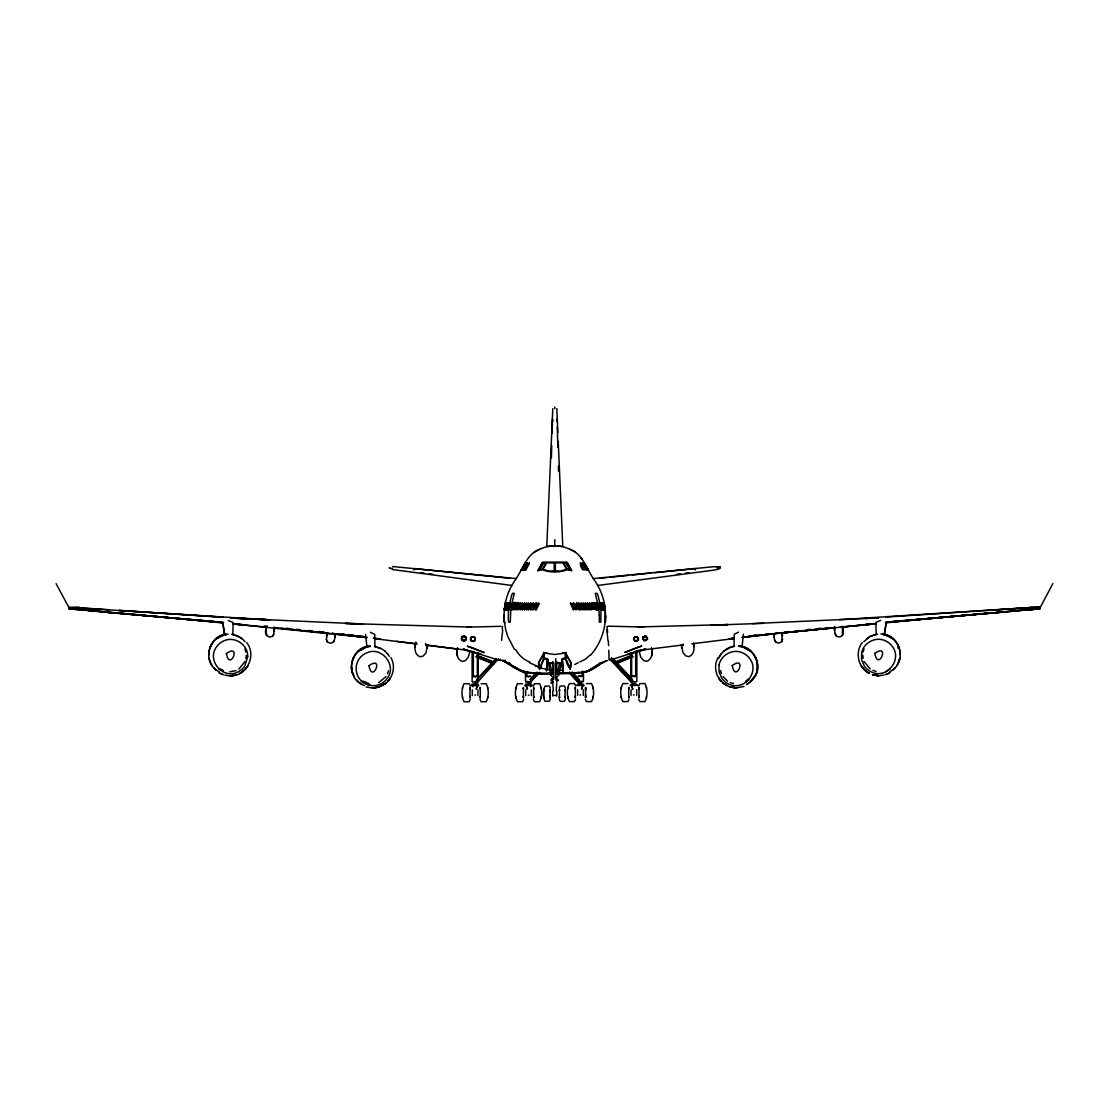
<?xml version="1.0" encoding="UTF-8"?>
<svg xmlns="http://www.w3.org/2000/svg" width="1109" height="1109" viewBox="0 0 1109 1109"><rect width="100%" height="100%" fill="white"/><g stroke="black" fill="none" stroke-linecap="round" stroke-linejoin="round"><path stroke-width="1.5" d="M327.723 632.657L326.351 639.311L327.044 641.709L329.997 643.206C335.084 643.483 335.07 637.328 335.029 633.752M505.371 609.992L506.425 602.88L505.51 609.992L504.858 607.51L505.69 602.88L504.359 609.714M273.868 627.237L273.798 634.071L272.648 636.261L269.432 637.12C261.253 633.087 268.683 624.7 266.59 626.654M546.238 670.723L547.985 659.508L546.682 670.737M232.835 634.071L233.14 622.537L228.232 620.472M504.429 608.841L504.345 609.992L504.443 608.231M734.047 645.701L734.283 634.223L738.58 632.144M504.027 615.19L504.165 621.414M605.514 617.103L603.864 602.88L604.904 609.992L605.126 609.132M501.587 640.337L502.71 629.87M274.422 630.855L274.422 627.472M605.528 616.507L605.389 622.149L605.445 619.889M551.395 457.781L551.741 445.707M552.102 433.453L552.518 419.091L552.85 421.018M462.522 688.647L462.578 687.386M487.669 698.06L487.71 696.799M515.935 688.647L515.99 687.386M541.081 698.06L541.123 696.799M543.812 689.188L543.812 698.185M567.877 688.495L567.919 687.233M593.01 697.921L593.065 696.66M621.29 688.495L621.331 687.233M646.422 697.921L646.478 696.66M546.779 546.321L552.781 408.625M605.181 621.317C606.609 607.288 603.005 592.802 595.048 581.13M469.994 687.927L469.939 689.063L469.994 688.01M480.252 697.561L480.308 696.424L480.252 697.478M523.406 687.927L523.351 689.063L523.406 688.01M533.665 697.561L533.72 696.424L533.665 697.478M559.435 697.755L559.477 696.799L559.435 697.686M575.335 687.788L575.28 688.925L575.335 687.871M585.594 697.409L585.594 687.788M628.748 687.788L628.692 688.925L628.748 687.871M639.006 697.409L639.061 696.272L639.006 697.325M265.813 633.211L265.994 629.427L266.493 635.609M550.009 690.63L550.05 689.715L550.05 697.755M565.146 697.686L565.188 696.757M585.594 697.325L585.649 696.23M743.46 634.223L742.157 645.729M774.013 636.816L774.04 633.447C773.888 637.051 773.86 643.331 779.003 643.068L781.956 641.557L781.956 632.74M841.828 626.377L842.41 626.502C843.228 629.995 844.684 636.15 839.568 636.968C834.356 637.245 834.523 630.993 834.578 627.334L835.132 627.098M507.146 608.009L507.506 609.992L508.574 602.88L506.661 609.992L507.825 602.88L507.686 604.045M605.14 622.149L605.542 615.315M639.408 652.314L640.794 657.263L643.608 660.479L646.686 661.311C652.355 659.564 652.563 652.439 651.51 647.601M651.69 655.96L652.009 650.844M693.513 643.151C694.65 647.975 694.331 654.906 688.772 656.667L685.722 655.835L682.978 652.674L681.397 644.606L681.647 648.058M427.353 648.211L427.589 644.842L426.022 652.827L423.278 655.987L420.228 656.819C414.669 655.059 414.35 648.127 415.487 643.303M208.852 654.864L209.047 652.48M352.801 674.022C347.741 661.851 357.126 646.963 370.323 646.325L365.984 647.143L358.651 651.108L365.984 647.143M414.073 569.984L414.198 568.557L509.835 578.274M502.155 629.191L502.543 626.349M245.879 658.566L246.212 655.336M469.592 652.466L468.206 657.401L465.392 660.631L462.314 661.463C456.672 659.689 456.381 652.647 457.49 647.753M505.08 609.992L506.217 602.88L505.385 602.88L504.526 609.992L505.898 602.88L505.718 604.045M609.091 660.035L608.772 650.304M752.651 679.623C764.046 668.089 755.049 646.395 738.913 645.923M895.24 667.493L892.606 670.03C906.649 660.16 900.078 635.54 882.944 634.071M569.915 669.101L570.747 662.988L565.562 653.132L571.163 662.863C571.731 677.363 563.427 658.011 565.562 653.132M505.302 604.045L505.441 602.88M505.967 604.045L506.12 602.88M781.956 641.557L782.649 639.158M683.213 645.286L683.394 644.121M556.718 421.018L557.037 419.091M886.216 622.385L884.441 633.918L886.216 622.385L1001.94 612.21L886.978 622.094L1039.909 608.702L1004.491 612.043M504.831 608.009L505.759 602.88M414.96 646.727L415.875 642.028L414.988 646.492M389.356 567.974C388.94 566.699 390.146 569.208 392.406 568.238M327.127 632.768L326.42 636.081M557.12 674.383L559.421 663.972M558.7 674.757L561.002 664.333M604.516 608.467L603.435 602.88L604.613 609.992L603.837 604.045M604.876 608.176L604.003 602.88L605.209 609.714M209.157 651.288C210.433 642.735 217.697 635.526 226.291 634.473L219.36 636.732L216.075 638.978L223.408 635.013M70.505 607.69C65.32 609.354 77.769 605.777 80.264 607.774L108.987 609.728M842.507 635.457L842.41 626.502L843.187 633.073M539.237 668.977L538.392 662.863L544.006 653.132L544.006 658.982L539.653 669.101L544.228 656.514L543.59 652.355M547.194 660.687L547.527 659.481M547.985 659.508L547.194 663.265L547.194 658.496L543.59 658.205L544.006 658.982M756.199 673.884L757.419 670.183M898.789 661.754L899.759 658.289M899.995 658.053L897.153 664.943M863.121 651.967L864.036 648.862M387.554 673.759L388.469 670.682M606.997 626.349L607.649 632.477M477.688 684.738L476.205 689.174L478.187 684.225M581.587 689.036L583.071 684.586M470.258 699.405L469.149 701.72L464.047 701.72C461.261 696.41 461.302 689.049 464.047 683.726L469.149 683.726L470.258 686.083M481.098 683.726L486.186 683.726C488.944 689.049 488.972 696.41 486.186 701.72L481.098 701.72L479.989 699.405M550.272 699.308L549.343 701.262L545.046 701.262C542.703 696.785 542.731 690.588 545.046 686.097L549.343 686.097L550.272 688.079M533.401 686.083L534.51 683.726L539.598 683.726C542.356 689.049 542.384 696.41 539.598 701.72L534.51 701.72L533.401 699.405M575.599 699.266L574.49 701.581L569.402 701.581C566.616 696.258 566.644 688.911 569.402 683.574L574.49 683.574L575.599 685.93M638.742 685.93L639.851 683.574L644.953 683.574C647.698 688.911 647.739 696.258 644.953 701.581L639.851 701.581L638.742 699.266M524.751 569.014L524.321 570.165L527.718 563.053L523.864 570.165L527.052 563.053L526.609 564.204M530.615 686.721L531.599 684.225M581.587 689.063L583.071 685.334M70.172 607.871L69.118 608.869L69.617 607.372M834.578 627.334L834.578 630.702M211.403 644.634L210.003 647.822L213.316 641.82M718.48 658.677C721.1 652.078 727.49 647.088 734.532 646.187M718.105 657.443C713.808 664.943 715.18 674.896 721.072 681.162L718.646 677.904C722.306 683.92 728.987 687.635 736.002 687.871L729.819 686.776L736.334 687.954L743.987 686.416M559.213 688.079L560.142 686.097L562.318 685.93L564.439 686.097L565.41 688.079M539.653 669.101L538.808 662.988L544.006 653.132M968.06 614.996L885.342 622.523L1039.882 608.605L1038.495 607.538M523.67 699.405L522.561 701.72L517.459 701.72C514.673 696.41 514.715 689.049 517.459 683.726L522.561 683.726M629.011 699.266L627.902 701.581L622.814 701.581C620.028 696.258 620.056 688.911 622.814 683.574L627.902 683.574M272.648 636.261L273.798 634.071M565.41 699.308L564.439 701.262L562.318 701.47L560.142 701.262L559.213 699.308M333.185 642.347L334.377 640.129M543.521 562.859L539.833 569.776L538.198 570.303L542.398 562.831L546.016 562.859L542.315 569.18L540.041 569.693M756.435 673.648L750.017 682.16L752.415 679.886M541.719 566.075L543.41 562.831M244.964 661.629L238.879 669.06M521.757 569.014C519.275 574.504 527.815 558.964 524.723 564.204L525.319 563.053M862.261 642.499C854.734 652.369 858.144 668.006 869.414 673.413L865.602 670.862L868.915 673.135M1052.898 583.5L1039.743 608.397M521.965 569.014L521.313 570.165L525.139 563.677M521.507 570.165L523.365 566.976M515.033 580.27C522.699 569.998 526.484 553.696 539.931 549.191L533.72 552.518M514.521 581.13C506.383 593.024 502.862 607.843 504.429 622.149M521.369 570.165L522.27 569.028C521.022 573.492 528.3 559.795 524.89 564.162M475.983 656.958L493.463 664.083L494.517 662.447L477.036 655.336M493.463 664.083L494.517 662.447L476.787 655.738M719.644 656.306L721.543 653.506M246.739 642.652C256.914 655.391 246.836 676.254 230.422 675.894L236.591 674.799L230.09 675.977L224.975 675.09M590.667 655.045C598.638 646.145 603.864 634.071 604.987 622.662M386.015 676.629L378.613 682.687M476.551 679.498L496 658.663M475.913 681.203L496.513 659.134M498.565 658.774L477.286 682.492M529.963 679.498L536.825 672.151M530.476 679.969L537.338 672.608M539.39 672.262L530.227 682.063L539.847 672.692M226.056 634.223C208.922 635.693 202.351 660.299 216.394 670.183L213.76 667.646M370.087 646.062C348.794 646.616 344.455 679.193 364.584 685.556M863.883 641.64L870.191 636.289L877.122 634.057M242.926 671.486L245.671 668.727M583.043 671.957L588.602 671.097L601.078 662.669C589.974 675.492 571.579 673.523 556.413 673.399M590.085 655.045L585.372 659.245L579.813 661.962M745.844 681.037L748.367 678.999M601.078 662.669L585.912 672.109L558.09 673.62M602.437 662.641L606.609 660.604L585.815 672.109L597.709 665.927L600.815 662.641L597.294 665.927L590.584 669.476M724.08 650.928L730.041 647.531M747.009 684.17L749.171 682.659M866.67 638.798L869.913 636.524L876.886 634.306M889.584 672.04L892.842 669.767M746.773 684.405L748.935 682.908M240.085 673.288L243.398 671.014L239.586 673.551M215.839 638.715L223.145 634.778M358.415 650.844L365.72 646.907M378.474 687.192L385.987 683.13L378.474 687.192L372.998 688.024L379.181 686.928L372.666 688.107L366.164 686.928M746.634 681.55L748.991 679.969M885.675 671.777L890.388 668.63M382.161 685.681C392.17 680.774 396.606 667.299 390.895 657.582M775.843 633.073L776.674 632.629M574.67 664.541L578.343 662.641M885.412 674.646L888.933 673.177M886.562 674.3L889.972 672.692M880.768 620.319L875.86 622.385L876.165 633.918M614.733 662.738L632.213 655.585M615.245 663.501L614.483 662.309L631.964 655.183M616.84 662.849L632.726 656.376M633.017 656.819L615.537 663.931L614.483 662.309M472.559 685.32L471.477 685.75L472.559 684.308L477.716 684.308L478.811 685.75L477.716 685.32M525.971 685.32L524.89 685.75L525.971 684.308L531.128 684.308L532.223 685.75L531.128 685.32M577.872 685.168L576.777 685.598L577.872 684.156L583.029 684.156L584.11 685.598L583.029 685.168M631.284 685.168L630.189 685.598L631.284 684.156L636.441 684.156L637.523 685.598L636.441 685.168M601.993 662.641L607.261 660.604M717.287 569.416L720.24 568.113L720.088 567.17L713.849 566.671L593.232 578.593M540.277 549.038C549.412 544.769 560.142 544.782 569.291 549.038M610.102 660.035L645.743 648.89L627.874 654.033L645.674 649.624L683.296 644.884M236.037 670.571L229.702 671.846M565.562 658.982L565.978 652.355M473.349 651.302L473.349 676.435L474.319 676.143M526.761 671.402L526.761 676.435L527.745 676.143M476.565 683.546L474.111 683.546M529.977 683.546L527.524 683.546M581.476 683.394L579.023 683.394M634.889 683.394L632.435 683.394M579.245 675.991L578.233 676.282L582.239 676.282L582.239 671.25M631.645 652.827L631.645 676.282L632.657 675.991M528.064 676.615L529.437 676.615M579.563 676.462L580.936 676.462M632.976 676.462L635 676.642M635.651 651.149L635.651 676.282L631.645 676.282M477.355 652.979L477.355 676.435L473.349 676.435M562.402 653.173L564.786 652.619M551.561 674.577L550.757 674.757L548.525 664.305M731.385 646.963L734.297 646.436M884.025 674.951L878.91 675.838L872.409 674.646L878.578 675.741L873.116 674.91M223.644 634.875L228.121 634.112M1035.654 608.841L1039.909 608.702L1030.635 609.756L1039.854 608.397M579.355 672.498L574.725 673.205L578.884 672.581M582.433 672.026L588.602 671.097M640.531 650.331L637.162 650.817L640.572 650.331M733.95 638.396L728.987 639.075L734.116 638.465M734.075 638.562L691.891 643.816M742.323 637.467L774.955 633.655L742.157 637.356L771.407 633.793M597.446 585.497L714.21 570.095L718.757 568.862L720.088 567.17M753.926 635.928L742.198 637.384L753.746 635.901M676.961 574.226L680.358 573.797M685.473 573.159L688.883 572.729M718.549 567.503L720.088 567.323L718.493 566.824M753.566 635.194L756.657 634.861M781.706 633.045L834.925 627.486L829.782 627.971M599.733 578.274L606.554 577.581M609.978 577.234L628.761 575.321M632.172 574.975L650.969 573.076M654.379 572.729L695.371 568.557L695.482 569.984M784.978 631.922L788.402 631.576M795.278 630.882L798.716 630.536M807.297 629.662L810.734 629.316M817.61 628.609L821.034 628.262M781.706 632.768L804.025 630.55M807.463 630.203L826.344 628.318M874.294 623.826L764.725 634.667L835.022 627.749L778.393 633.308M874.239 623.84L840.165 627.237L876.055 623.826M886.84 622.717L990.462 612.958L983.572 613.582M971.512 614.677L980.12 613.901M565.978 658.205L562.374 658.496C564.703 690.782 560.35 653.714 562.374 660.687M562.374 659.148L565.978 658.857L570.317 668.977M586.439 683.574L591.541 683.574C594.285 688.911 594.327 696.258 591.541 701.581L586.439 701.581L585.33 699.266M1039.854 608.702L1039.383 607.302L1028.736 607.635L839.194 619.695M1021.846 609.645L1025.173 609.395M556.427 670.709L561.39 670.363M885.925 617.061L1031.453 607.51L1039.383 607.219L1039.826 608.633M989.907 610.297L1031.453 607.538M561.916 663.293L556.288 663.501M561.584 659.508L563.317 670.723M752.623 623.577L878.578 617.893L865.394 618.462M556.288 662.849L562.374 662.614M714.348 625.074L710.98 625.199L763.505 623.341M717.731 624.949L727.837 624.575L637.55 626.973L643.872 627.029L608.065 626.169M1028.736 607.635L1039.383 607.219M466.834 627.139L500.935 626.322M558.035 673.399L575.973 673.177M547.721 546.474L554.763 545.642L561.833 546.474M584.443 564.204L583.889 563.053L584.887 564.01M583.986 564.204L583.431 563.053L588.477 570.165L588.061 569.361M505.316 622.662L504.484 622.662L505.759 629.87L507.894 636.816L514.521 649.514M507.09 662.641L502.918 660.604C516.822 670.141 532.431 676.421 549.842 673.357C535.605 673.565 518.707 674.632 508.449 662.669L510.584 664.277M577.429 681.411L578.33 681.411M580.464 681.411L582.558 681.411M631.742 681.411L630.841 681.411L630.841 653.062M477.258 681.564L478.159 681.564L478.159 653.215M526.442 681.564L528.536 681.564M530.67 681.564L531.571 681.564M577.872 681.772L583.029 681.772M631.284 681.772L636.441 681.772M472.559 681.924L477.716 681.924M525.971 681.924L531.128 681.924M578.191 685.459L582.71 685.459M631.603 685.459L635.471 685.459M473.529 685.598L477.397 685.598M526.29 685.598L530.809 685.598M579.924 694.913L580.686 694.913M633.336 694.913L634.098 694.913M474.902 695.066L475.664 695.066M528.314 695.066L529.076 695.066M553.336 695.44L556.191 695.44M363.003 623.868L345.495 623.48L471.45 627.126M533.568 673.177L551.45 673.62M80.264 607.774L69.617 607.455L269.834 619.876L230.422 618.046L356.377 623.715M392.641 566.547L516.337 578.593M547.194 662.614L553.252 662.849M547.194 663.265L553.252 663.501M505.33 660.493L498.898 660.188L463.257 649.042L481.126 654.185L463.326 649.777L425.662 645.036M553.114 670.709L541.663 668.256L529.395 662.641M82.177 609.423L85.49 609.673M222.16 622.856L118.538 613.097L223.658 622.662L69.118 608.578M543.59 658.857L547.194 659.148M84.381 610.283L69.118 608.758M87.75 610.574L109.694 612.459M222.784 622.537L224.503 634.071L222.784 622.537L107.06 612.362L222.022 622.246L69.146 608.841M232.945 623.979L366.802 637.536L356.876 636.095M277.513 627.944L274.075 627.611L330.718 633.558M280.937 628.29L299.818 630.175M303.256 630.522L327.294 632.92M335.875 633.78L355.227 635.873M233.056 623.826L267.13 627.223M286.247 628.235L289.685 628.595M296.547 629.288L299.985 629.635M308.565 630.508L312.003 630.855M318.879 631.548L324.022 632.075M341.198 633.807L344.636 634.154M263.942 625.961L267.366 626.322M334.156 633.918L366.843 637.495M350.804 634.833L353.882 635.18M355.254 636.053L366.843 637.412M344.275 634.805L366.649 637.564M396.565 641.376L417.109 643.955L374.925 638.715M360.383 635.956L363.697 636.372M420.685 572.729L424.095 573.159M429.197 573.797L432.607 574.226M427.422 645.258L458.267 649.125M379.832 639.241L375.05 638.548M512.122 585.497L392.309 569.513M355.102 636.081L366.677 637.62M718.521 566.851L716.927 566.616L720.115 567.295M530.657 672.581L534.801 673.205L520.939 671.097L512.705 665.899C542.024 681.841 512.164 667.646 508.712 662.641L512.233 665.927L518.957 669.476M520.939 671.097L526.498 671.957M73.346 608.993L69.354 608.342L56.102 583.653M880.879 633.974L885.356 634.722M374.703 646.589L381.662 648.807L384.92 651.08M232.114 634.459L239.087 636.677L242.33 638.95M885.62 634.875L892.897 638.839L889.64 636.58L882.695 634.32C891.289 635.346 898.595 642.582 899.843 651.135M743.044 646.991L750.322 650.955L743.016 646.991L738.663 646.173C750.488 646.824 759.693 658.885 757.184 670.446L757.267 663.237M374.468 646.325L380.054 648.003M231.878 634.209L234.789 634.75M367.287 684.336L370.073 684.891M569.527 569.693L567.254 569.18L563.552 562.859L567.156 562.831L571.357 570.303L569.735 569.776L566.158 562.831L567.697 566.103M544.782 652.619L547.167 653.173M543.59 652.993L554.763 654.476L565.978 652.993L565.978 658.857M526.761 676.435L530.767 676.435L529.755 676.143M476.024 676.615L474 676.795M476.343 676.143L477.355 676.435M369.089 683.643L363.156 681.189M634.681 675.991L635.651 676.282M581.255 675.991L582.239 676.282M872.963 670.418L876.068 671.361M730.387 682.548L733.493 683.491M219.028 672.844L223.588 674.799M835.202 633.918L836.352 636.109M535.37 665.899L541.663 668.228M502.266 660.604L507.534 662.641M476.274 656.528L492.16 663.002M885.855 634.639L893.161 638.562M743.28 646.755L750.585 650.692M236.134 635.318L242.095 638.687L245.117 641.792M529.714 661.962C523.614 659.772 518.749 655.128 515.643 649.514M220.067 673.315L222.438 674.438M370.42 632.296L374.717 634.362L374.953 645.84M332.326 632.768L333.157 633.211M220.566 669.06L223.408 670.598M1038.828 607.718L1039.563 607.954M774.623 639.99L775.815 642.208M726.839 685.528L723.013 682.992L726.326 685.265M361.077 680.746C365.915 685.431 373.456 687.178 379.708 684.405A16.857 16.787 -27.9 0 0 387.401 678.112C397.147 665.095 381.33 645.826 366.663 652.882A16.857 16.787 -27.9 0 0 358.983 659.176C353.965 666.495 355.726 677.862 363.544 682.479M218.612 668.782L220.968 670.349M359.829 682.797L361.991 684.322M216.158 669.919L219.416 672.193M508.449 662.669L510.57 664.277M870.121 668.907L864.036 661.491M727.546 681.037L722.985 676.476M575.28 551.908L569.624 549.191C583.084 553.724 586.855 569.971 594.535 580.27M356.585 679.997L358.983 682.312M863.329 668.588L861.222 665.774L866.074 671.333M384.684 650.817L387.693 653.922M581.019 557.993L581.851 558.894M613 658.51L632.449 679.36M611.35 657.762L633.087 681.051M611.586 659.841L632.185 681.91M631.714 682.354L609.978 659.051L631.673 682.354M572.175 671.999L579.037 679.36M571.662 672.47L579.674 681.051M569.61 672.109L578.773 681.91M569.153 672.539L578.302 682.354L569.125 672.539M387.457 653.645L389.356 656.459M588.422 570.165L584.193 563.053L588.214 570.165L586.065 565.978M584.027 563.053L587.839 570.165M584.263 563.053L584.914 564.204M587.368 569.014L588.02 570.165M587.285 569.014L588.075 570.165M354.423 677.225L351.581 670.335M209.975 661.671L211.847 665.095M586.827 569.014L587.382 570.165L582.96 563.053L586.467 570.165L585.302 567.032M631.312 685.334L632.795 689.063M525.43 684.225L527.413 689.216L525.929 684.738M472.018 684.225L473.002 686.721M631.312 684.586L632.795 689.036M897.749 646.727L898.262 648.46M720.531 670.543L721.446 673.62M326.351 639.311L327.044 641.709M562.54 666.966L562.873 670.737M244.964 649.001L245.879 652.106M209.005 658.205L210.211 661.907M782.58 635.928L781.873 632.629M550.119 663.972L552.337 674.411M694.012 646.339L693.416 643.372L694.04 646.589M366.843 645.868L365.54 634.362M603.74 605.362L604.225 607.982M603.448 608.009L602.159 602.88L603.019 608.009M425.787 645.424L425.579 643.483M606.817 629.87L607.94 640.337M603.157 604.045L603.019 602.88L604.183 609.992L602.589 602.88L602.728 604.045M562.027 659.481L562.984 666.939M500.353 659.273L500.436 660.035M351.442 666.994L351.816 670.571M862.788 655.183L863.121 658.413M899.954 652.328L900.148 654.712L899.954 652.314M608.3 641.168L608.619 645.604M504.928 608.841L504.997 609.992M456.991 650.983L457.31 656.112M603.698 608.009L603.753 609.992L603.268 608.009M605.126 608.841L605.181 609.992M504.304 619.889L504.373 621.317M334.987 636.968L334.96 633.599M639.006 687.871L639.061 688.966L639.006 687.788M628.748 697.325L628.692 696.23L628.748 697.409M585.594 687.871L585.649 688.966M575.335 697.325L575.28 696.23L575.335 697.409M565.146 689.715L565.188 690.63M559.477 690.63L559.435 689.715L559.477 690.602M550.009 696.757L550.05 697.686M533.665 688.01L533.72 689.105L533.665 687.927M523.406 697.478L523.351 696.383L523.406 697.561M480.252 688.01L480.308 689.105L480.252 687.927M469.994 697.478L469.939 696.383L469.994 697.561M556.801 408.625L557.855 432.621M558.229 441.34L562.776 546.321M646.422 687.233L646.478 688.495M621.29 696.66L621.331 697.921M593.01 687.233L593.065 688.495M567.877 696.66L567.919 697.921M541.081 687.386L541.123 688.647M515.935 696.799L515.99 698.06M487.669 687.386L487.71 688.647M462.522 696.799L462.578 698.06M557.273 427.062L557.855 447.343M558.409 466.085L558.548 471.186M504.151 620.901L504.165 622.149M603.324 608.841L603.199 609.992L601.854 602.88L602.769 609.992L602.894 608.841M639.006 687.358L639.006 697.797M636.871 651.399L636.871 681.411M636.718 689.715L636.718 695.44M631.035 689.715L631.035 695.44M628.748 687.358L628.748 697.797M585.594 687.358L585.594 690.644M585.594 694.553L585.594 697.797M583.459 671.402L583.459 681.411M583.306 689.715L583.306 695.44M577.623 689.715L577.623 695.44M575.335 687.358L575.335 697.797M565.063 689.285L565.063 698.074M559.435 689.285L559.435 698.074M556.773 691.267L556.773 696.092M556.732 661.477L556.732 673.08L559.255 674.383L556.732 677.363L556.732 678.86L558.562 680.274L556.136 680.552L557.453 680.274L556.732 682.09M556.732 683.532L556.191 690.81M555.72 658.496L555.72 679.221M554.763 407.031L554.763 408.625M554.763 539.723L554.763 545.878M553.807 662.725L553.807 679.221M553.336 690.81L552.809 683.532L551.118 683.255L551.062 682.368L553.391 682.09L552.254 682.368L552.809 680.552L550.979 680.274L551.201 679.304L553.391 678.86L552.088 679.304L552.809 677.363L550.286 674.383L552.809 673.08L552.809 661.477M552.712 691.267L552.712 696.092M550.05 689.285L550.05 692.058M550.05 695.343L550.05 698.074M533.665 687.511L533.665 697.935M531.377 689.867L531.377 695.579M525.694 689.867L525.694 695.579M525.541 671.555L525.541 681.564M523.406 687.511L523.406 697.935M480.252 687.511L480.252 697.935M477.965 689.867L477.965 695.579M472.282 689.867L472.282 695.579M472.129 651.538L472.129 681.564M469.994 687.511L469.994 697.935M505.815 608.841L505.94 609.992L506.979 602.88L505.815 608.841M506.245 608.841L506.356 609.992L507.409 602.88L506.245 608.841M593.412 608.841C593.065 613.18 589.239 593.01 593.412 608.841M594.493 609.312C592.844 609.784 591.222 594.216 594.493 609.312M554.237 562.859L554.14 570.691L549.302 571.19L542.911 569.305L546.695 562.859L554.237 562.859M519.594 608.841L520.19 609.992L522.367 602.88L519.594 608.841M521.674 608.841L522.297 609.992L524.363 602.88L521.674 608.841M523.767 608.841L524.391 609.992L526.359 602.88L523.767 608.841M525.86 608.841L526.47 609.992L528.577 602.88L527.205 604.045L525.86 608.841M527.939 608.841L528.563 609.992L531.045 602.88L529.437 604.045L527.939 608.841M530.033 608.841L530.795 609.992L533.54 602.88L531.904 604.045L530.033 608.841M594.715 602.88L596.711 609.992L594.715 602.88M596.004 602.88L597.848 609.992L596.004 602.88M599.304 615.315L599.304 622.149L600.87 622.149L600.939 608.009L598.07 595.602L597.016 593.343L595.27 593.343L598.694 608.009L599.304 615.315M510.292 602.88L508.823 609.992L510.292 602.88M508.49 609.118L508.31 619.889L508.698 622.149L510.265 622.149L510.875 608.009L514.271 593.343L512.524 593.343L511.526 595.602L508.49 609.118M520.273 602.88L517.695 609.992L518.984 604.045L520.273 602.88M595.658 608.841C595.214 613.887 591.61 592.261 595.658 608.841M600.745 608.841C599.761 612.376 597.682 593.204 600.745 608.841M602.464 608.896L602.035 609.992L600.953 602.88L602.464 608.896M539.168 603.67L536.285 609.992L535.453 609.992L537.408 604.045L538.392 602.88L539.168 603.67M247.723 656.486L244.826 665.982A16.857 16.787 -27.9 0 1 237.132 672.29C222.493 679.346 206.662 660.091 216.394 647.06A16.857 16.787 -27.9 0 1 224.087 640.752C234.734 635.859 248.097 644.8 247.723 656.486M719.02 665.15L719.02 671.804L721.599 677.959A16.857 16.787 27.9 0 0 729.292 684.267C743.931 691.323 759.762 672.068 750.017 659.037A16.857 16.787 27.9 0 0 742.337 652.73C732.855 648.446 720.808 654.934 719.02 665.15M861.61 653.035L861.61 659.689L864.174 665.83A16.857 16.787 27.9 0 0 871.868 672.137C886.507 679.207 902.338 659.938 892.606 646.907A16.857 16.787 27.9 0 0 884.913 640.6C875.431 636.33 863.384 642.804 861.61 653.035M574.24 608.841L573.284 609.992L570.276 602.88L572.161 604.045L574.24 608.841M576.943 608.841L575.987 609.992L573.201 602.88L575.017 604.045L576.943 608.841M511.679 608.009C511.623 616.535 514.867 591.998 511.679 608.009M512.815 607.995C512.649 616.327 516.253 592.137 512.815 607.995M513.952 607.995C513.675 616.174 517.681 592.123 513.952 607.995M515.089 607.995C514.631 615.994 519.275 592.275 515.089 607.995M516.226 607.995C515.657 615.966 520.814 592.275 516.226 607.995M581.49 608.841L580.866 609.992L578.524 602.88L580.118 604.045L581.49 608.841M583.584 608.841L582.807 609.992L580.977 602.88L582.405 604.045L583.584 608.841M585.663 608.841L584.887 609.992L583.251 602.88L584.485 604.045L585.663 608.841M587.756 608.841L586.966 609.992L585.33 602.88L586.578 604.045L587.756 608.841M589.849 608.841L589.059 609.992L587.368 602.88L588.616 604.045L589.849 608.841M591.929 608.841L591.152 609.992L589.364 602.88L591.929 608.841M536.368 602.88L534.191 608.841L532.75 609.992L534.538 604.045L536.368 602.88M638.313 638.742L637.453 640.877L635.069 641.016L633.738 639.006L634.792 636.913L637.19 636.76L638.521 638.715L636.275 641.085A2.218 2.218 0 0 1 634.14 637.911L635.984 636.705L638.313 638.742M647.309 638.188L645.272 640.517A2.218 2.218 0 0 1 643.137 637.356L644.967 636.136L647.309 638.188M226.388 653.534C229.785 672.248 241.942 642.582 226.388 653.534M368.978 665.663C372.374 684.364 384.518 654.698 368.978 665.663M732.245 665.511C735.641 684.225 747.785 654.56 732.245 665.511M874.835 653.381C878.231 672.096 890.361 642.43 874.835 653.381M633.696 637.703L634.916 641.265L638.548 640.045L637.342 636.497L633.696 637.703M642.693 637.148L643.899 640.697L647.545 639.477L646.325 635.928L642.693 637.148M647.517 638.146L645.272 640.697L642.721 638.451L644.967 635.97L647.517 638.146M529.395 563.053L525.5 570.165L529.395 563.053M462.051 637.259L461.898 639.449L463.728 640.669A2.218 2.218 0 0 0 465.863 637.509L464.033 636.289L462.051 637.259M471.034 637.827L470.895 640.018L472.725 641.404L474.86 640.337L474.999 637.98L473.016 636.677L470.895 637.744L470.743 640.073L472.725 641.224A2.218 2.218 0 0 0 474.86 638.063L473.016 636.857L471.034 637.827M461.635 636.996L461.455 639.63L462.37 640.669L465.101 640.85L466.127 639.921L466.307 637.301L465.364 636.261L462.675 636.081L461.635 636.996M470.632 637.564L470.452 640.198L471.367 641.224L474.084 641.404L475.123 640.489L475.304 637.855L474.347 636.816L471.658 636.649L470.632 637.564M466.279 638.59L463.728 640.85L461.483 638.299L464.033 636.109L466.279 638.59M526.581 563.053L523.046 570.165L526.581 563.053M353.979 656.75L352.593 659.952L354.007 656.75M539.861 566.99L537.754 570.816L542.162 569.693C549.995 572.743 559.56 572.743 567.392 569.693L571.8 570.816L567.004 562.111L542.551 562.111L539.861 566.99M247.778 665.927L245.352 669.171L247.778 665.927M390.354 678.056L387.928 681.3L390.354 678.056M599.248 663.806L596.85 665.899L599.22 663.806M566.657 569.305L560.267 571.19L555.415 570.691L555.332 562.859L562.873 562.859L566.657 569.305M637.134 647.504L624.769 652.466L641.681 646.02L637.134 647.504M733.867 638.229L728.904 638.798L733.867 638.257M876.235 623.757L864.923 624.603L876.262 623.826M580.437 563.053C579.938 568.64 587.077 575.238 580.437 563.053M582.197 563.053C581.851 569.042 588.671 575.072 582.211 563.053M576.805 602.88L576.153 604.045L578.136 608.966L579.522 609.992L576.805 602.88M269.806 619.848L230.45 617.838L269.834 619.876M223.075 617.214L119.093 610.407L223.048 617.269M244.077 624.755L232.738 623.979L244.077 624.755M380.096 638.95L373.47 638.229L380.096 638.95M471.866 647.642L467.319 646.173L484.231 652.619L471.866 647.642M898.997 647.67L897.569 644.481L898.997 647.67M756.407 659.8L754.993 656.611L756.407 659.8"/></g></svg>
